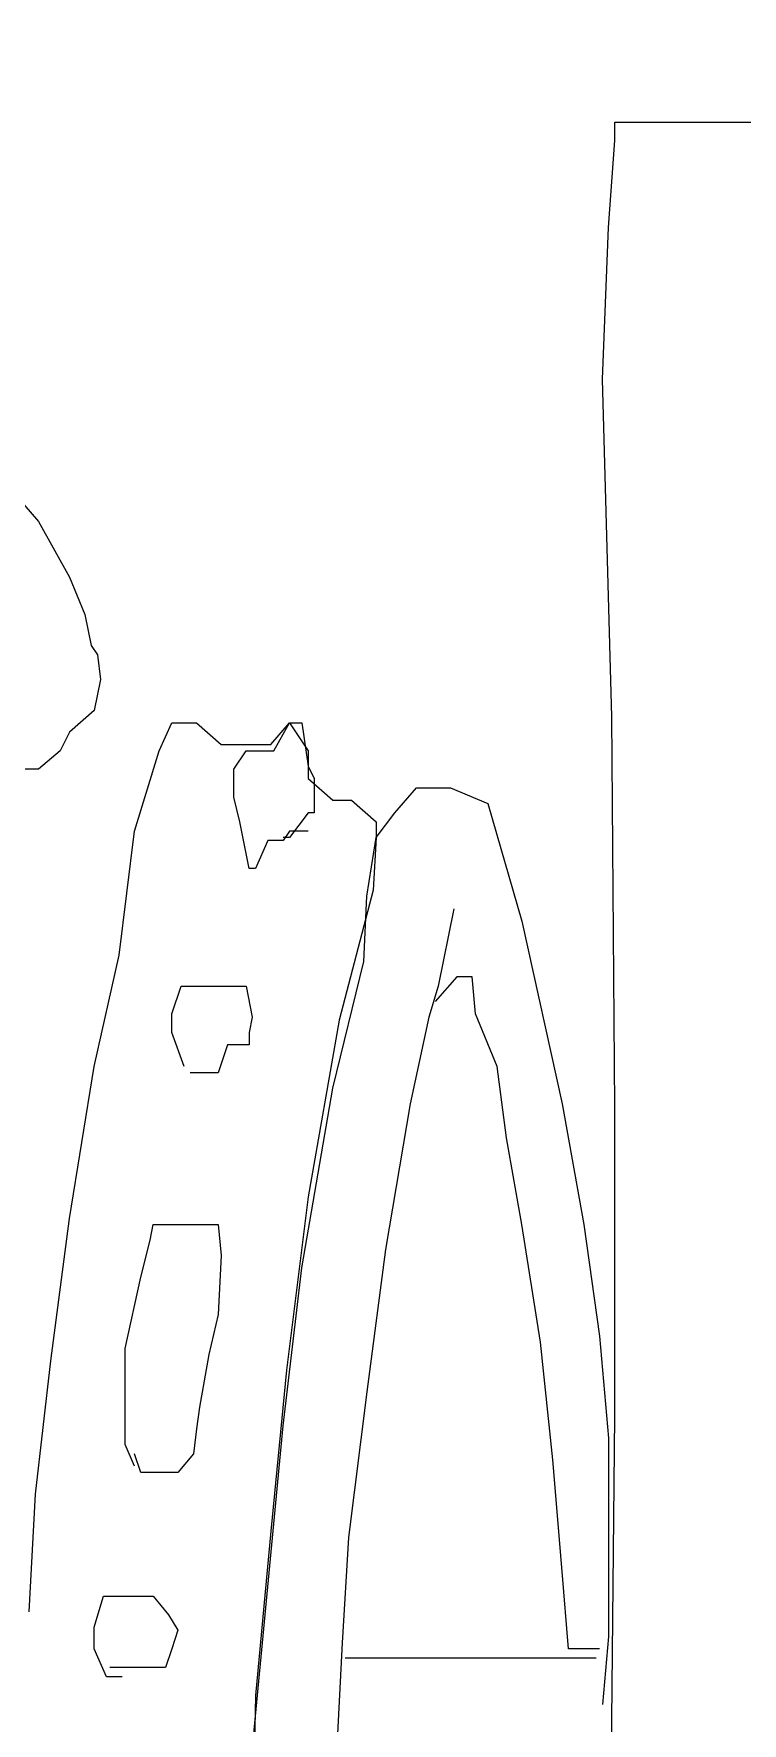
# Model space of a CAD drawing. Extents: x 729854 to 730444, y 4373781 to 4374808.
# Drawn here: x 729883.11 to 729885.4, y 4374642.97 to 4374648.42 of the extents above; entities that cross this region are included whole.
import ezdxf

# ---------------------------------------------------------------- set-up
doc = ezdxf.new("R2010")
doc.units = 0
doc.layers.get('0').update_dxf_attribs({"linetype": 'CONTINUOUS'})

msp = doc.modelspace()

# ---------------------------------------------------------------- linework, layer by layer
at = {"color": 0, "linetype": 'CONTINUOUS'}
for p, q in [((729884.99, 4374648.08), (729884.99, 4374648.14)), ((729884.99, 4374648.14), (729885.04, 4374648.14)), ((729884.99, 4374648.08), (729884.99, 4374648.14)), ((729884.99, 4374648.14), (729885.04, 4374648.14)), ((729885.04, 4374648.14), (729885.2, 4374648.14)), ((729885.04, 4374648.14), (729885.2, 4374648.14)), ((729885.2, 4374648.14), (729887.6, 4374648.14)), ((729885.2, 4374648.14), (729887.6, 4374648.14)), ((729884.97, 4374647.8), (729884.99, 4374648.08)), ((729884.97, 4374647.8), (729884.99, 4374648.08)), ((729884.95, 4374647.31), (729884.97, 4374647.8)), ((729884.95, 4374647.31), (729884.97, 4374647.8)), ((729884.98, 4374646.22), (729884.95, 4374647.31)), ((729884.98, 4374646.22), (729884.95, 4374647.31)), ((729883, 4374647), (729883.13, 4374646.85)), ((729883, 4374647), (729883.13, 4374646.85)), ((729883.13, 4374646.85), (729883.23, 4374646.67)), ((729883.13, 4374646.85), (729883.23, 4374646.67)), ((729883.23, 4374646.67), (729883.28, 4374646.55)), ((729883.23, 4374646.67), (729883.28, 4374646.55)), ((729883.28, 4374646.55), (729883.3, 4374646.45)), ((729883.28, 4374646.55), (729883.3, 4374646.45)), ((729883.3, 4374646.45), (729883.32, 4374646.42)), ((729883.3, 4374646.45), (729883.32, 4374646.42)), ((729883.32, 4374646.42), (729883.33, 4374646.34)), ((729883.32, 4374646.42), (729883.33, 4374646.34)), ((729883.33, 4374646.34), (729883.31, 4374646.24)), ((729883.33, 4374646.34), (729883.31, 4374646.24)), ((729883.31, 4374646.24), (729883.23, 4374646.17)), ((729883.31, 4374646.24), (729883.23, 4374646.17)), ((729883.52, 4374646.11), (729883.56, 4374646.2)), ((729883.52, 4374646.11), (729883.56, 4374646.2)), ((729883.56, 4374646.2), (729883.59, 4374646.2)), ((729883.56, 4374646.2), (729883.59, 4374646.2)), ((729883.59, 4374646.2), (729883.64, 4374646.2)), ((729883.59, 4374646.2), (729883.64, 4374646.2)), ((729883.64, 4374646.2), (729883.72, 4374646.13)), ((729883.64, 4374646.2), (729883.72, 4374646.13)), ((729883.88, 4374646.13), (729883.94, 4374646.2)), ((729883.88, 4374646.13), (729883.94, 4374646.2)), ((729883.89, 4374646.11), (729883.94, 4374646.2)), ((729883.89, 4374646.11), (729883.94, 4374646.2)), ((729883.94, 4374646.2), (729884, 4374646.11)), ((729883.94, 4374646.2), (729883.98, 4374646.2)), ((729883.94, 4374646.2), (729884, 4374646.11)), ((729883.94, 4374646.2), (729883.98, 4374646.2)), ((729883.98, 4374646.2), (729884, 4374646.06)), ((729883.98, 4374646.2), (729884, 4374646.06)), ((729884.99, 4374644.96), (729884.98, 4374646.22)), ((729884.99, 4374644.96), (729884.98, 4374646.22)), ((729883.23, 4374646.17), (729883.2, 4374646.11)), ((729883.23, 4374646.17), (729883.2, 4374646.11)), ((729883.2, 4374646.11), (729883.13, 4374646.05)), ((729883.2, 4374646.11), (729883.13, 4374646.05)), ((729883.44, 4374645.85), (729883.52, 4374646.11)), ((729883.44, 4374645.85), (729883.52, 4374646.11)), ((729883.72, 4374646.13), (729883.76, 4374646.13)), ((729883.72, 4374646.13), (729883.76, 4374646.13)), ((729883.76, 4374646.13), (729883.83, 4374646.13)), ((729883.76, 4374646.13), (729883.83, 4374646.13)), ((729883.76, 4374646.05), (729883.8, 4374646.11)), ((729883.76, 4374646.05), (729883.8, 4374646.11)), ((729883.8, 4374646.11), (729883.84, 4374646.11)), ((729883.8, 4374646.11), (729883.84, 4374646.11)), ((729883.83, 4374646.13), (729883.88, 4374646.13)), ((729883.83, 4374646.13), (729883.88, 4374646.13)), ((729883.84, 4374646.11), (729883.89, 4374646.11)), ((729883.84, 4374646.11), (729883.89, 4374646.11)), ((729884, 4374646.11), (729884, 4374646.02)), ((729884, 4374646.11), (729884, 4374646.02)), ((729883.13, 4374646.05), (729883.06, 4374646.05)), ((729883.13, 4374646.05), (729883.06, 4374646.05)), ((729883.76, 4374645.96), (729883.76, 4374646.05)), ((729883.76, 4374645.96), (729883.76, 4374646.05)), ((729884, 4374646.06), (729884.02, 4374646.02)), ((729884, 4374646.06), (729884.02, 4374646.02)), ((729884, 4374646.02), (729884.08, 4374645.95)), ((729884, 4374646.02), (729884.08, 4374645.95)), ((729884.02, 4374646.02), (729884.02, 4374645.96)), ((729884.02, 4374646.02), (729884.02, 4374645.96)), ((729884.28, 4374645.91), (729884.35, 4374645.99)), ((729884.28, 4374645.91), (729884.35, 4374645.99)), ((729884.35, 4374645.99), (729884.46, 4374645.99)), ((729884.35, 4374645.99), (729884.46, 4374645.99)), ((729884.46, 4374645.99), (729884.58, 4374645.94)), ((729884.46, 4374645.99), (729884.58, 4374645.94)), ((729883.78, 4374645.88), (729883.76, 4374645.96)), ((729883.78, 4374645.88), (729883.76, 4374645.96)), ((729884.02, 4374645.96), (729884.02, 4374645.91)), ((729884.02, 4374645.96), (729884.02, 4374645.91)), ((729884.08, 4374645.95), (729884.14, 4374645.95)), ((729884.08, 4374645.95), (729884.14, 4374645.95)), ((729884.14, 4374645.95), (729884.22, 4374645.88)), ((729884.14, 4374645.95), (729884.22, 4374645.88)), ((729884.58, 4374645.94), (729884.69, 4374645.56)), ((729884.58, 4374645.94), (729884.69, 4374645.56)), ((729883.81, 4374645.73), (729883.78, 4374645.88)), ((729883.81, 4374645.73), (729883.78, 4374645.88)), ((729884, 4374645.91), (729883.94, 4374645.83)), ((729884, 4374645.91), (729883.94, 4374645.83)), ((729884.02, 4374645.91), (729884, 4374645.91)), ((729884.02, 4374645.91), (729884, 4374645.91)), ((729884.22, 4374645.83), (729884.28, 4374645.91)), ((729884.22, 4374645.83), (729884.28, 4374645.91)), ((729884.22, 4374645.88), (729884.22, 4374645.83)), ((729884.22, 4374645.88), (729884.22, 4374645.83)), ((729883.39, 4374645.45), (729883.44, 4374645.85)), ((729883.39, 4374645.45), (729883.44, 4374645.85)), ((729883.87, 4374645.82), (729883.83, 4374645.73)), ((729883.87, 4374645.82), (729883.83, 4374645.73)), ((729883.92, 4374645.82), (729883.87, 4374645.82)), ((729883.92, 4374645.82), (729883.87, 4374645.82)), ((729883.94, 4374645.85), (729883.92, 4374645.82)), ((729883.94, 4374645.85), (729883.92, 4374645.82)), ((729883.94, 4374645.83), (729883.92, 4374645.83)), ((729883.94, 4374645.83), (729883.92, 4374645.83)), ((729884, 4374645.85), (729883.94, 4374645.85)), ((729884, 4374645.85), (729883.94, 4374645.85)), ((729884.19, 4374645.64), (729884.22, 4374645.83)), ((729884.19, 4374645.64), (729884.22, 4374645.83)), ((729884.22, 4374645.83), (729884.21, 4374645.66)), ((729884.22, 4374645.83), (729884.21, 4374645.66)), ((729883.83, 4374645.73), (729883.81, 4374645.73)), ((729883.83, 4374645.73), (729883.81, 4374645.73)), ((729884.21, 4374645.66), (729884.1, 4374645.24)), ((729884.21, 4374645.66), (729884.1, 4374645.24)), ((729884.18, 4374645.43), (729884.19, 4374645.64)), ((729884.18, 4374645.43), (729884.19, 4374645.64)), ((729884.47, 4374645.6), (729884.42, 4374645.35)), ((729884.47, 4374645.6), (729884.42, 4374645.35)), ((729884.69, 4374645.56), (729884.82, 4374644.97)), ((729884.69, 4374645.56), (729884.82, 4374644.97)), ((729883.31, 4374645.09), (729883.39, 4374645.45)), ((729883.31, 4374645.09), (729883.39, 4374645.45)), ((729884.08, 4374645.02), (729884.18, 4374645.43)), ((729884.08, 4374645.02), (729884.18, 4374645.43)), ((729884.48, 4374645.38), (729884.41, 4374645.3)), ((729884.48, 4374645.38), (729884.41, 4374645.3)), ((729884.53, 4374645.38), (729884.48, 4374645.38)), ((729884.53, 4374645.38), (729884.48, 4374645.38)), ((729884.54, 4374645.26), (729884.53, 4374645.38)), ((729884.54, 4374645.26), (729884.53, 4374645.38)), ((729883.56, 4374645.26), (729883.59, 4374645.35)), ((729883.56, 4374645.26), (729883.59, 4374645.35)), ((729883.59, 4374645.35), (729883.67, 4374645.35)), ((729883.59, 4374645.35), (729883.67, 4374645.35)), ((729883.67, 4374645.35), (729883.74, 4374645.35)), ((729883.67, 4374645.35), (729883.74, 4374645.35)), ((729883.74, 4374645.35), (729883.8, 4374645.35)), ((729883.74, 4374645.35), (729883.8, 4374645.35)), ((729883.8, 4374645.35), (729883.82, 4374645.25)), ((729883.8, 4374645.35), (729883.82, 4374645.25)), ((729884.42, 4374645.35), (729884.39, 4374645.25)), ((729884.42, 4374645.35), (729884.39, 4374645.25)), ((729883.56, 4374645.2), (729883.56, 4374645.26)), ((729883.56, 4374645.2), (729883.56, 4374645.26)), ((729883.82, 4374645.25), (729883.81, 4374645.2)), ((729883.82, 4374645.25), (729883.81, 4374645.2)), ((729884.1, 4374645.24), (729884, 4374644.67)), ((729884.1, 4374645.24), (729884, 4374644.67)), ((729884.39, 4374645.25), (729884.33, 4374644.97)), ((729884.39, 4374645.25), (729884.33, 4374644.97)), ((729884.61, 4374645.09), (729884.54, 4374645.26)), ((729884.61, 4374645.09), (729884.54, 4374645.26)), ((729883.6, 4374645.09), (729883.56, 4374645.2)), ((729883.6, 4374645.09), (729883.56, 4374645.2)), ((729883.74, 4374645.16), (729883.71, 4374645.07)), ((729883.74, 4374645.16), (729883.71, 4374645.07)), ((729883.8, 4374645.16), (729883.74, 4374645.16)), ((729883.8, 4374645.16), (729883.74, 4374645.16)), ((729883.81, 4374645.16), (729883.8, 4374645.16)), ((729883.81, 4374645.16), (729883.8, 4374645.16)), ((729883.81, 4374645.2), (729883.81, 4374645.16)), ((729883.81, 4374645.2), (729883.81, 4374645.16)), ((729883.23, 4374644.6), (729883.31, 4374645.09)), ((729883.23, 4374644.6), (729883.31, 4374645.09)), ((729883.65, 4374645.07), (729883.62, 4374645.07)), ((729883.65, 4374645.07), (729883.62, 4374645.07)), ((729883.71, 4374645.07), (729883.65, 4374645.07)), ((729883.71, 4374645.07), (729883.65, 4374645.07)), ((729884.64, 4374644.86), (729884.61, 4374645.09)), ((729884.64, 4374644.86), (729884.61, 4374645.09)), ((729883.98, 4374644.44), (729884.08, 4374645.02)), ((729883.98, 4374644.44), (729884.08, 4374645.02)), ((729884.33, 4374644.97), (729884.25, 4374644.5)), ((729884.33, 4374644.97), (729884.25, 4374644.5)), ((729884.82, 4374644.97), (729884.89, 4374644.58)), ((729884.82, 4374644.97), (729884.89, 4374644.58)), ((729884.99, 4374643.96), (729884.99, 4374644.96)), ((729884.99, 4374643.96), (729884.99, 4374644.96)), ((729884.69, 4374644.58), (729884.64, 4374644.86)), ((729884.69, 4374644.58), (729884.64, 4374644.86)), ((729884, 4374644.67), (729883.93, 4374644.11)), ((729884, 4374644.67), (729883.93, 4374644.11)), ((729883.17, 4374644.14), (729883.23, 4374644.6)), ((729883.17, 4374644.14), (729883.23, 4374644.6)), ((729883.49, 4374644.53), (729883.5, 4374644.58)), ((729883.49, 4374644.53), (729883.5, 4374644.58)), ((729883.5, 4374644.58), (729883.56, 4374644.58)), ((729883.5, 4374644.58), (729883.56, 4374644.58)), ((729883.56, 4374644.58), (729883.62, 4374644.58)), ((729883.56, 4374644.58), (729883.62, 4374644.58)), ((729883.62, 4374644.58), (729883.67, 4374644.58)), ((729883.62, 4374644.58), (729883.67, 4374644.58)), ((729883.67, 4374644.58), (729883.71, 4374644.58)), ((729883.67, 4374644.58), (729883.71, 4374644.58)), ((729883.71, 4374644.58), (729883.72, 4374644.48)), ((729883.71, 4374644.58), (729883.72, 4374644.48)), ((729884.75, 4374644.2), (729884.69, 4374644.58)), ((729884.75, 4374644.2), (729884.69, 4374644.58)), ((729884.89, 4374644.58), (729884.94, 4374644.22)), ((729884.89, 4374644.58), (729884.94, 4374644.22)), ((729883.46, 4374644.41), (729883.49, 4374644.53)), ((729883.46, 4374644.41), (729883.49, 4374644.53)), ((729883.72, 4374644.48), (729883.71, 4374644.29)), ((729883.72, 4374644.48), (729883.71, 4374644.29)), ((729884.25, 4374644.5), (729884.19, 4374644.04)), ((729884.25, 4374644.5), (729884.19, 4374644.04)), ((729883.41, 4374644.18), (729883.46, 4374644.41)), ((729883.41, 4374644.18), (729883.46, 4374644.41)), ((729883.92, 4374643.93), (729883.98, 4374644.44)), ((729883.92, 4374643.93), (729883.98, 4374644.44)), ((729883.71, 4374644.29), (729883.68, 4374644.16)), ((729883.71, 4374644.29), (729883.68, 4374644.16)), ((729883.41, 4374643.98), (729883.41, 4374644.18)), ((729883.41, 4374643.98), (729883.41, 4374644.18)), ((729884.79, 4374643.82), (729884.75, 4374644.2)), ((729884.79, 4374643.82), (729884.75, 4374644.2)), ((729884.94, 4374644.22), (729884.97, 4374643.89)), ((729884.94, 4374644.22), (729884.97, 4374643.89)), ((729883.12, 4374643.71), (729883.17, 4374644.14)), ((729883.12, 4374643.71), (729883.17, 4374644.14)), ((729883.68, 4374644.16), (729883.65, 4374643.99)), ((729883.68, 4374644.16), (729883.65, 4374643.99)), ((729883.93, 4374644.11), (729883.88, 4374643.59)), ((729883.93, 4374644.11), (729883.88, 4374643.59)), ((729884.19, 4374644.04), (729884.13, 4374643.57)), ((729884.19, 4374644.04), (729884.13, 4374643.57)), ((729883.41, 4374643.87), (729883.41, 4374643.98)), ((729883.41, 4374643.87), (729883.41, 4374643.98)), ((729883.65, 4374643.99), (729883.64, 4374643.92)), ((729883.65, 4374643.99), (729883.64, 4374643.92)), ((729884.98, 4374642.98), (729884.99, 4374643.96)), ((729884.98, 4374642.98), (729884.99, 4374643.96)), ((729883.64, 4374643.92), (729883.63, 4374643.84)), ((729883.64, 4374643.92), (729883.63, 4374643.84)), ((729883.87, 4374643.41), (729883.92, 4374643.93)), ((729883.87, 4374643.41), (729883.92, 4374643.93)), ((729883.44, 4374643.8), (729883.41, 4374643.87)), ((729883.44, 4374643.8), (729883.41, 4374643.87)), ((729884.97, 4374643.89), (729884.97, 4374643.5)), ((729884.97, 4374643.89), (729884.97, 4374643.5)), ((729883.46, 4374643.78), (729883.44, 4374643.84)), ((729883.46, 4374643.78), (729883.44, 4374643.84)), ((729883.63, 4374643.84), (729883.58, 4374643.78)), ((729883.63, 4374643.84), (729883.58, 4374643.78)), ((729884.82, 4374643.46), (729884.79, 4374643.82)), ((729884.82, 4374643.46), (729884.79, 4374643.82)), ((729883.49, 4374643.78), (729883.46, 4374643.78)), ((729883.49, 4374643.78), (729883.46, 4374643.78)), ((729883.54, 4374643.78), (729883.49, 4374643.78)), ((729883.54, 4374643.78), (729883.49, 4374643.78)), ((729883.58, 4374643.78), (729883.54, 4374643.78)), ((729883.58, 4374643.78), (729883.54, 4374643.78)), ((729883.1, 4374643.33), (729883.12, 4374643.71)), ((729883.1, 4374643.33), (729883.12, 4374643.71)), ((729883.88, 4374643.59), (729883.83, 4374643.06)), ((729883.88, 4374643.59), (729883.83, 4374643.06)), ((729884.13, 4374643.57), (729884.11, 4374643.23)), ((729884.13, 4374643.57), (729884.11, 4374643.23)), ((729884.97, 4374643.5), (729884.97, 4374643.25)), ((729884.97, 4374643.5), (729884.97, 4374643.25)), ((729884.84, 4374643.21), (729884.82, 4374643.46)), ((729884.84, 4374643.21), (729884.82, 4374643.46)), ((729883.31, 4374643.28), (729883.34, 4374643.38)), ((729883.31, 4374643.28), (729883.34, 4374643.38)), ((729883.34, 4374643.38), (729883.39, 4374643.38)), ((729883.34, 4374643.38), (729883.39, 4374643.38)), ((729883.39, 4374643.38), (729883.44, 4374643.38)), ((729883.39, 4374643.38), (729883.44, 4374643.38)), ((729883.44, 4374643.38), (729883.5, 4374643.38)), ((729883.44, 4374643.38), (729883.5, 4374643.38)), ((729883.5, 4374643.38), (729883.55, 4374643.32)), ((729883.5, 4374643.38), (729883.55, 4374643.32)), ((729883.82, 4374642.88), (729883.87, 4374643.41)), ((729883.82, 4374642.88), (729883.87, 4374643.41)), ((729883.55, 4374643.32), (729883.58, 4374643.27)), ((729883.55, 4374643.32), (729883.58, 4374643.27)), ((729883.31, 4374643.21), (729883.31, 4374643.28)), ((729883.31, 4374643.21), (729883.31, 4374643.28)), ((729883.58, 4374643.27), (729883.56, 4374643.21)), ((729883.58, 4374643.27), (729883.56, 4374643.21)), ((729884.97, 4374643.25), (729884.95, 4374643.03)), ((729884.97, 4374643.25), (729884.95, 4374643.03)), ((729883.35, 4374643.12), (729883.31, 4374643.21)), ((729883.35, 4374643.12), (729883.31, 4374643.21)), ((729883.56, 4374643.21), (729883.54, 4374643.15)), ((729883.56, 4374643.21), (729883.54, 4374643.15)), ((729884.11, 4374643.23), (729884.09, 4374642.83)), ((729884.11, 4374643.23), (729884.09, 4374642.83)), ((729884.9, 4374643.21), (729884.84, 4374643.21)), ((729884.9, 4374643.21), (729884.84, 4374643.21)), ((729884.94, 4374643.21), (729884.9, 4374643.21)), ((729884.94, 4374643.21), (729884.9, 4374643.21)), ((729883.41, 4374643.15), (729883.36, 4374643.15)), ((729883.41, 4374643.15), (729883.36, 4374643.15)), ((729883.44, 4374643.15), (729883.41, 4374643.15)), ((729883.44, 4374643.15), (729883.41, 4374643.15)), ((729883.5, 4374643.15), (729883.44, 4374643.15)), ((729883.5, 4374643.15), (729883.44, 4374643.15)), ((729883.54, 4374643.15), (729883.5, 4374643.15)), ((729883.54, 4374643.15), (729883.5, 4374643.15)), ((729884.51, 4374643.18), (729884.12, 4374643.18)), ((729884.51, 4374643.18), (729884.12, 4374643.18)), ((729884.93, 4374643.18), (729884.51, 4374643.18)), ((729884.93, 4374643.18), (729884.51, 4374643.18)), ((729883.4, 4374643.12), (729883.35, 4374643.12)), ((729883.4, 4374643.12), (729883.35, 4374643.12)), ((729883.83, 4374643.06), (729883.82, 4374642.58)), ((729883.83, 4374643.06), (729883.82, 4374642.58)), ((729884.99, 4374642.18), (729884.98, 4374642.98)), ((729884.99, 4374642.18), (729884.98, 4374642.98))]:
    msp.add_line(p, q, dxfattribs=at)

# ---------------------------------------------------------------- meshes
mesh = msp.add_polyface(dxfattribs=at)
corners = [(730162.5, 4373781), (729854.5, 4374807.5), (730444, 4373781), (730444, 4374807.5), (729854.5, 4373781)]
mesh.append_faces([[corners[k] for k in face] for face in [(0, 1, 4), (1, 0, 2, 3)]], dxfattribs={"vtx0": -1, "color": 0})
mesh = msp.add_polyface(dxfattribs=at)
corners = [(730145.58, 4374621), (730145.58, 4374801.5), (729864.5, 4374801.5), (729864.5, 4374621)]
mesh.append_faces([[corners[k] for k in face] for face in [(0, 1, 2, 3)]], dxfattribs={"color": 0})

doc.saveas('drawing.dxf')
